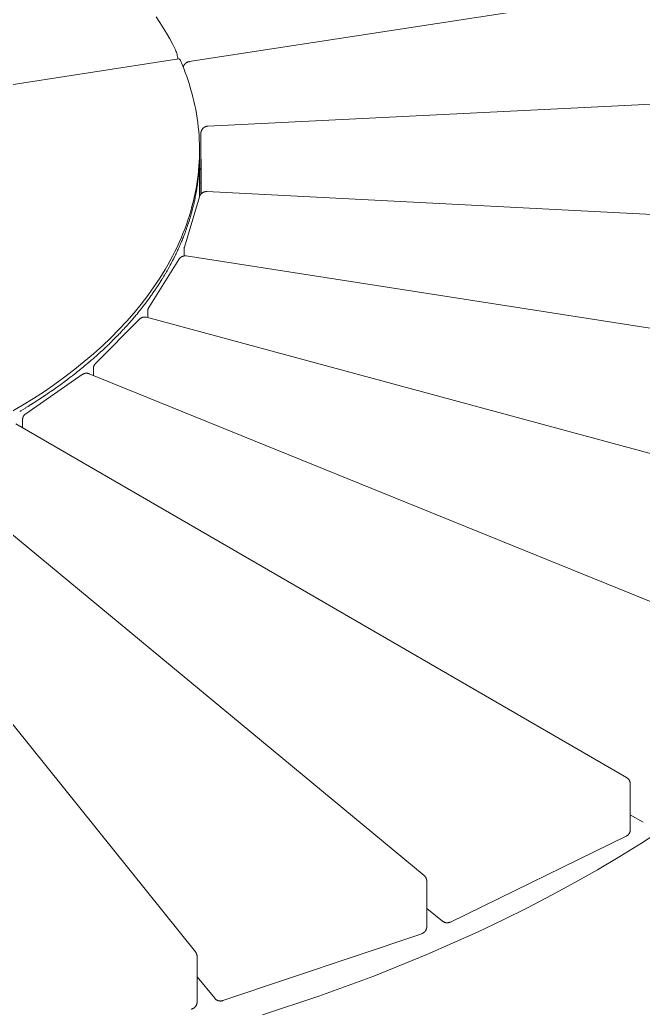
# Model space of a CAD drawing. Header units: millimetres. Extents: x -263 to 4879, y -277 to 2995.
# Drawn here: x 4369.3 to 4669.4, y 2163.6 to 2639.4 of the extents above; entities that cross this region are included whole.
import ezdxf

# ---------------------------------------------------------------- set-up
doc = ezdxf.new("R2010")
doc.units = ezdxf.units.MM
doc.layers.add('ZANO_R', color=7, linetype='Continuous', lineweight=0)

msp = doc.modelspace()

# ---------------------------------------------------------------- linework, layer by layer
at = {"layer": 'ZANO_R'}
for p, q in [((4450.86, 2619.33), (4853.13, 2681.17)), ((4435, 2640.84), (4436.73, 2638.21)), ((4436.73, 2638.21), (4438.38, 2635.58)), ((4438.38, 2635.58), (4439.97, 2632.93)), ((4439.97, 2632.93), (4441.47, 2630.27)), ((4441.47, 2630.27), (4442.91, 2627.61)), ((4442.91, 2627.61), (4444.26, 2624.94)), ((4444.47, 2624.41), (4444.26, 2624.94)), ((4444.65, 2623.87), (4444.47, 2624.41)), ((4444.82, 2623.33), (4444.65, 2623.87)), ((4444.97, 2622.79), (4444.82, 2623.33)), ((4445.1, 2622.24), (4444.97, 2622.79)), ((4445.21, 2621.69), (4445.1, 2622.24)), ((4290.76, 2596.79), (4445.91, 2620.65)), ((4445.3, 2621.13), (4445.21, 2621.69)), ((4445.38, 2620.57), (4445.3, 2621.13)), ((4445.95, 2620.63), (4445.91, 2620.65)), ((4445.99, 2620.61), (4445.95, 2620.63)), ((4446.03, 2620.59), (4445.99, 2620.61)), ((4446.07, 2620.57), (4446.03, 2620.59)), ((4446.1, 2620.55), (4446.07, 2620.57)), ((4446.14, 2620.52), (4446.1, 2620.55)), ((4446.17, 2620.5), (4446.14, 2620.52)), ((4446.21, 2620.47), (4446.17, 2620.5)), ((4446.24, 2620.44), (4446.21, 2620.47)), ((4446.27, 2620.41), (4446.24, 2620.44)), ((4446.31, 2620.38), (4446.27, 2620.41)), ((4446.34, 2620.35), (4446.31, 2620.38)), ((4446.36, 2620.32), (4446.34, 2620.35)), ((4446.39, 2620.28), (4446.36, 2620.32)), ((4446.42, 2620.25), (4446.39, 2620.28)), ((4446.44, 2620.21), (4446.42, 2620.25)), ((4446.47, 2620.18), (4446.44, 2620.21)), ((4446.49, 2620.14), (4446.47, 2620.18)), ((4446.51, 2620.1), (4446.49, 2620.14)), ((4446.53, 2620.07), (4446.51, 2620.1)), ((4446.55, 2620.03), (4446.53, 2620.07)), ((4446.57, 2619.99), (4446.55, 2620.03)), ((4446.59, 2619.95), (4446.57, 2619.99)), ((4446.6, 2619.91), (4446.59, 2619.95)), ((4446.62, 2619.86), (4446.6, 2619.91)), ((4446.63, 2619.82), (4446.62, 2619.86)), ((4446.63, 2619.82), (4448.2, 2616.02)), ((4448.05, 2617.03), (4448.09, 2617.14)), ((4448.09, 2617.14), (4448.14, 2617.26)), ((4448.14, 2617.26), (4448.19, 2617.37)), ((4448.19, 2617.37), (4448.25, 2617.48)), ((4448.25, 2617.48), (4448.31, 2617.58)), ((4448.31, 2617.58), (4448.37, 2617.69)), ((4448.37, 2617.69), (4448.44, 2617.79)), ((4448.44, 2617.79), (4448.51, 2617.89)), ((4448.51, 2617.89), (4448.58, 2617.99)), ((4448.58, 2617.99), (4448.66, 2618.09)), ((4448.66, 2618.09), (4448.74, 2618.18)), ((4448.74, 2618.18), (4448.82, 2618.27)), ((4448.82, 2618.27), (4448.91, 2618.36)), ((4448.91, 2618.36), (4449, 2618.44)), ((4449, 2618.44), (4449.09, 2618.52)), ((4449.09, 2618.52), (4449.18, 2618.6)), ((4449.18, 2618.6), (4449.28, 2618.68)), ((4449.28, 2618.68), (4449.38, 2618.75)), ((4449.38, 2618.75), (4449.49, 2618.82)), ((4449.49, 2618.82), (4449.59, 2618.88)), ((4449.59, 2618.88), (4449.7, 2618.94)), ((4449.7, 2618.94), (4449.81, 2619)), ((4449.81, 2619), (4449.92, 2619.05)), ((4449.92, 2619.05), (4450.03, 2619.1)), ((4450.03, 2619.1), (4450.14, 2619.14)), ((4450.14, 2619.14), (4450.26, 2619.19)), ((4450.26, 2619.19), (4450.38, 2619.22)), ((4450.38, 2619.22), (4450.5, 2619.26)), ((4450.5, 2619.26), (4450.61, 2619.29)), ((4450.61, 2619.29), (4450.74, 2619.31)), ((4450.74, 2619.31), (4450.86, 2619.33)), ((4447.94, 2616.68), (4447.97, 2616.79)), ((4447.97, 2616.79), (4448.01, 2616.91)), ((4448.01, 2616.91), (4448.05, 2617.03)), ((4448.2, 2616.02), (4448.93, 2614.09)), ((4448.93, 2614.09), (4449.64, 2612.16)), ((4449.64, 2612.16), (4450.3, 2610.21)), ((4450.3, 2610.21), (4450.93, 2608.25)), ((4450.93, 2608.25), (4451.53, 2606.27)), ((4459.85, 2588.28), (4874.61, 2608.85)), ((4451.53, 2606.27), (4452.09, 2604.29)), ((4452.09, 2604.29), (4452.61, 2602.29)), ((4452.61, 2602.29), (4453.09, 2600.28)), ((4453.09, 2600.28), (4453.54, 2598.26)), ((4453.54, 2598.26), (4453.95, 2596.23)), ((4453.95, 2596.23), (4454.32, 2594.19)), ((4454.32, 2594.19), (4454.64, 2592.14)), ((4454.64, 2592.14), (4454.93, 2590.08)), ((4454.93, 2590.08), (4455.18, 2588.01)), ((4455.18, 2588.01), (4455.39, 2585.93)), ((4455.39, 2585.93), (4455.55, 2583.85)), ((4455.55, 2583.85), (4455.68, 2581.75)), ((4456.45, 2584.72), (4456.46, 2584.84)), ((4456.45, 2584.71), (4456.45, 2584.72)), ((4456.45, 2562.86), (4456.45, 2584.71)), ((4456.45, 2584.71), (4456.61, 2560.18)), ((4456.46, 2584.96), (4456.47, 2585.09)), ((4456.46, 2584.84), (4456.46, 2584.96)), ((4456.47, 2585.09), (4456.49, 2585.21)), ((4456.49, 2585.21), (4456.51, 2585.33)), ((4456.51, 2585.33), (4456.53, 2585.45)), ((4456.53, 2585.45), (4456.56, 2585.57)), ((4456.56, 2585.57), (4456.59, 2585.69)), ((4456.59, 2585.69), (4456.63, 2585.81)), ((4456.63, 2585.81), (4456.66, 2585.93)), ((4456.66, 2585.93), (4456.71, 2586.04)), ((4456.71, 2586.04), (4456.76, 2586.15)), ((4456.76, 2586.15), (4456.81, 2586.27)), ((4456.81, 2586.27), (4456.86, 2586.38)), ((4456.86, 2586.38), (4456.92, 2586.48)), ((4456.92, 2586.48), (4456.99, 2586.59)), ((4456.99, 2586.59), (4457.05, 2586.69)), ((4457.05, 2586.69), (4457.12, 2586.8)), ((4457.12, 2586.8), (4457.2, 2586.9)), ((4457.2, 2586.9), (4457.27, 2586.99)), ((4457.27, 2586.99), (4457.35, 2587.09)), ((4457.35, 2587.09), (4457.44, 2587.18)), ((4457.44, 2587.18), (4457.52, 2587.26)), ((4457.52, 2587.26), (4457.61, 2587.35)), ((4457.61, 2587.35), (4457.71, 2587.43)), ((4457.71, 2587.43), (4457.8, 2587.51)), ((4457.8, 2587.51), (4457.9, 2587.58)), ((4457.9, 2587.58), (4458, 2587.66)), ((4458, 2587.66), (4458.1, 2587.72)), ((4458.1, 2587.72), (4458.21, 2587.79)), ((4458.21, 2587.79), (4458.31, 2587.85)), ((4458.31, 2587.85), (4458.42, 2587.91)), ((4458.42, 2587.91), (4458.53, 2587.96)), ((4458.53, 2587.96), (4458.65, 2588.01)), ((4458.65, 2588.01), (4458.76, 2588.05)), ((4458.76, 2588.05), (4458.88, 2588.1)), ((4458.88, 2588.1), (4459, 2588.13)), ((4459, 2588.13), (4459.11, 2588.17)), ((4459.11, 2588.17), (4459.23, 2588.2)), ((4459.23, 2588.2), (4459.36, 2588.22)), ((4459.36, 2588.22), (4459.48, 2588.24)), ((4459.48, 2588.24), (4459.6, 2588.26)), ((4459.6, 2588.26), (4459.72, 2588.27)), ((4459.72, 2588.27), (4459.85, 2588.28)), ((4455.68, 2581.75), (4455.76, 2579.65)), ((4455.76, 2579.65), (4455.79, 2577.54)), ((4455.79, 2575.42), (4455.74, 2573.3)), ((4455.79, 2577.54), (4455.79, 2575.42)), ((4455.8, 2574.29), (4455.79, 2573.71)), ((4455.8, 2576.48), (4455.8, 2574.59)), ((4455.8, 2574.29), (4455.8, 2574.59)), ((4455.64, 2571.17), (4455.5, 2569.03)), ((4455.74, 2573.3), (4455.64, 2571.17)), ((4455.7, 2570.05), (4455.66, 2569.37)), ((4455.74, 2571.11), (4455.7, 2570.12)), ((4455.7, 2570.05), (4455.7, 2570.12)), ((4455.74, 2571.11), (4455.75, 2571.56)), ((4455.77, 2572.17), (4455.75, 2571.56)), ((4455.79, 2573.23), (4455.77, 2572.28)), ((4455.77, 2572.17), (4455.77, 2572.28)), ((4455.79, 2573.23), (4455.79, 2573.71)), ((4455.8, 2574.07), (4455.8, 2554.42)), ((4455.32, 2566.89), (4455.09, 2564.74)), ((4455.5, 2569.03), (4455.32, 2566.89)), ((4455.32, 2564.7), (4455.36, 2565.08)), ((4455.42, 2565.77), (4455.36, 2565.08)), ((4455.5, 2566.84), (4455.42, 2565.8)), ((4455.42, 2565.77), (4455.42, 2565.8)), ((4455.5, 2566.84), (4455.53, 2567.21)), ((4455.58, 2567.91), (4455.53, 2567.21)), ((4455.64, 2568.98), (4455.58, 2567.96)), ((4455.58, 2567.91), (4455.58, 2567.96)), ((4455.64, 2568.98), (4455.66, 2569.37)), ((4455.86, 2567.99), (4455.8, 2568.1)), ((4455.92, 2567.89), (4455.86, 2567.99)), ((4455.99, 2567.79), (4455.92, 2567.89)), ((4456.06, 2567.69), (4455.99, 2567.79)), ((4456.13, 2567.6), (4456.06, 2567.69)), ((4456.21, 2567.5), (4456.13, 2567.6)), ((4456.29, 2567.41), (4456.21, 2567.5)), ((4456.37, 2567.32), (4456.29, 2567.41)), ((4456.45, 2567.24), (4456.37, 2567.32)), ((4454.49, 2560.44), (4454.12, 2558.28)), ((4454.81, 2562.59), (4454.49, 2560.44)), ((4454.66, 2559.33), (4454.76, 2560.03)), ((4454.81, 2560.41), (4454.76, 2560.03)), ((4455.09, 2564.74), (4454.81, 2562.59)), ((4454.81, 2560.41), (4454.86, 2560.71)), ((4454.96, 2561.48), (4454.86, 2560.71)), ((4454.96, 2561.48), (4455.05, 2562.19)), ((4455.09, 2562.56), (4455.05, 2562.19)), ((4455.09, 2562.56), (4455.13, 2562.89)), ((4455.32, 2564.7), (4455.13, 2562.89)), ((4455.8, 2560.86), (4456.47, 2560.96)), ((4456.5, 2555.61), (4456.45, 2562.86)), ((4456.61, 2560.18), (4456.61, 2555.72)), ((4453.71, 2556.12), (4453.25, 2553.95)), ((4454.12, 2558.28), (4453.71, 2556.12)), ((4453.92, 2555.01), (4454.05, 2555.7)), ((4454.12, 2556.09), (4454.05, 2555.7)), ((4454.12, 2556.09), (4454.18, 2556.42)), ((4454.31, 2557.17), (4454.18, 2556.42)), ((4454.31, 2557.17), (4454.43, 2557.86)), ((4454.49, 2558.25), (4454.43, 2557.86)), ((4454.49, 2558.25), (4454.55, 2558.58)), ((4454.66, 2559.33), (4454.55, 2558.58)), ((4456.15, 2555.14), (4456.21, 2555.24)), ((4456.21, 2555.24), (4456.28, 2555.34)), ((4456.28, 2555.34), (4456.36, 2555.44)), ((4456.36, 2555.44), (4456.44, 2555.54)), ((4456.44, 2555.54), (4456.52, 2555.63)), ((4456.52, 2555.63), (4456.6, 2555.72)), ((4456.6, 2555.72), (4456.68, 2555.8)), ((4456.68, 2555.8), (4456.77, 2555.89)), ((4456.77, 2555.89), (4456.87, 2555.97)), ((4456.87, 2555.97), (4456.96, 2556.04)), ((4456.96, 2556.04), (4457.06, 2556.12)), ((4457.06, 2556.12), (4457.16, 2556.19)), ((4457.16, 2556.19), (4457.26, 2556.25)), ((4457.26, 2556.25), (4457.36, 2556.32)), ((4457.36, 2556.32), (4457.47, 2556.38)), ((4457.47, 2556.38), (4457.58, 2556.43)), ((4457.58, 2556.43), (4457.69, 2556.48)), ((4457.69, 2556.48), (4457.8, 2556.53)), ((4457.8, 2556.53), (4457.91, 2556.58)), ((4457.91, 2556.58), (4458.03, 2556.62)), ((4458.03, 2556.62), (4458.14, 2556.66)), ((4458.14, 2556.66), (4458.26, 2556.69)), ((4458.26, 2556.69), (4458.38, 2556.72)), ((4458.38, 2556.72), (4458.5, 2556.74)), ((4458.5, 2556.74), (4458.62, 2556.76)), ((4458.62, 2556.76), (4458.74, 2556.78)), ((4458.74, 2556.78), (4458.86, 2556.79)), ((4458.86, 2556.79), (4458.98, 2556.8)), ((4458.98, 2556.8), (4459.1, 2556.8)), ((4459.1, 2556.8), (4459.23, 2556.8)), ((4459.23, 2556.8), (4459.35, 2556.8)), ((4459.35, 2556.8), (4874, 2535.47)), ((4448.52, 2530.09), (4455.75, 2554.26)), ((4452.74, 2551.79), (4452.18, 2549.62)), ((4453.25, 2553.95), (4452.74, 2551.79)), ((4453, 2550.68), (4452.82, 2549.93)), ((4453, 2550.68), (4453.16, 2551.37)), ((4453.25, 2551.77), (4453.16, 2551.37)), ((4453.25, 2551.77), (4453.32, 2552.09)), ((4453.48, 2552.85), (4453.32, 2552.09)), ((4453.48, 2552.85), (4453.63, 2553.53)), ((4453.71, 2553.93), (4453.63, 2553.53)), ((4453.71, 2553.93), (4453.77, 2554.25)), ((4453.92, 2555.01), (4453.77, 2554.25)), ((4455.75, 2554.26), (4455.78, 2554.37)), ((4455.78, 2554.37), (4455.82, 2554.49)), ((4455.82, 2554.49), (4455.87, 2554.6)), ((4455.87, 2554.6), (4455.92, 2554.71)), ((4455.92, 2554.71), (4455.97, 2554.82)), ((4455.97, 2554.82), (4456.02, 2554.93)), ((4456.02, 2554.93), (4456.08, 2555.04)), ((4456.08, 2555.04), (4456.15, 2555.14)), ((4451.58, 2547.45), (4450.92, 2545.28)), ((4452.18, 2549.62), (4451.58, 2547.45)), ((4451.88, 2546.35), (4451.67, 2545.61)), ((4451.88, 2546.35), (4452.08, 2547.05)), ((4452.18, 2547.43), (4452.08, 2547.05)), ((4452.18, 2547.43), (4452.27, 2547.77)), ((4452.47, 2548.52), (4452.27, 2547.77)), ((4452.47, 2548.52), (4452.64, 2549.21)), ((4452.74, 2549.6), (4452.64, 2549.21)), ((4452.74, 2549.6), (4452.82, 2549.93)), ((4450.22, 2543.11), (4449.47, 2540.95)), ((4450.92, 2545.28), (4450.22, 2543.11)), ((4450.22, 2540.93), (4450.35, 2541.3)), ((4450.92, 2543.1), (4450.35, 2541.3)), ((4450.92, 2543.1), (4451.03, 2543.45)), ((4451.26, 2544.18), (4451.03, 2543.45)), ((4451.26, 2544.18), (4451.47, 2544.89)), ((4451.58, 2545.27), (4451.47, 2544.89)), ((4451.58, 2545.27), (4451.67, 2545.61)), ((4447.83, 2536.61), (4446.94, 2534.45)), ((4448.68, 2538.78), (4447.83, 2536.61)), ((4448.68, 2536.59), (4448.29, 2535.58)), ((4449.47, 2540.95), (4448.68, 2538.78)), ((4448.68, 2536.59), (4448.83, 2537.01)), ((4449.08, 2537.68), (4448.83, 2537.01)), ((4449.08, 2537.68), (4449.1, 2537.72)), ((4449.47, 2538.76), (4449.1, 2537.72)), ((4449.47, 2538.76), (4449.61, 2539.15)), ((4449.85, 2539.84), (4449.61, 2539.15)), ((4449.85, 2539.84), (4449.86, 2539.87)), ((4450.22, 2540.93), (4449.86, 2539.87)), ((4445.99, 2532.29), (4445, 2530.13)), ((4446.94, 2534.45), (4445.99, 2532.29)), ((4446.94, 2532.26), (4446.53, 2531.32)), ((4446.94, 2532.26), (4447.14, 2532.74)), ((4447.39, 2533.35), (4447.14, 2532.74)), ((4447.39, 2533.35), (4447.43, 2533.45)), ((4447.83, 2534.43), (4447.43, 2533.45)), ((4447.83, 2534.43), (4448.01, 2534.87)), ((4448.26, 2535.51), (4448.01, 2534.87)), ((4448.26, 2535.51), (4448.29, 2535.58)), ((4443.96, 2527.98), (4442.87, 2525.83)), ((4445, 2530.13), (4443.96, 2527.98)), ((4444.49, 2526.87), (4444.25, 2526.38)), ((4444.49, 2526.87), (4444.59, 2527.08)), ((4445, 2527.95), (4444.59, 2527.08)), ((4445, 2527.95), (4445.26, 2528.49)), ((4445.5, 2529.02), (4445.26, 2528.49)), ((4445.5, 2529.02), (4445.58, 2529.2)), ((4445.99, 2530.1), (4445.58, 2529.2)), ((4445.99, 2530.1), (4446.22, 2530.61)), ((4446.47, 2531.18), (4446.22, 2530.61)), ((4446.47, 2531.18), (4446.53, 2531.32)), ((4448.37, 2529.29), (4448.38, 2529.41)), ((4448.37, 2529.18), (4448.37, 2529.29)), ((4448.37, 2529.06), (4448.37, 2529.18)), ((4448.37, 2525.86), (4448.37, 2529.06)), ((4448.38, 2529.41), (4448.4, 2529.52)), ((4448.4, 2529.52), (4448.41, 2529.64)), ((4448.41, 2529.64), (4448.43, 2529.75)), ((4448.43, 2529.75), (4448.46, 2529.86)), ((4448.46, 2529.86), (4448.49, 2529.97)), ((4448.49, 2529.97), (4448.52, 2530.09)), ((4431.43, 2501.13), (4445.82, 2524.21)), ((4441.74, 2523.68), (4440.55, 2521.54)), ((4442.87, 2525.83), (4441.74, 2523.68)), ((4441.74, 2521.5), (4442.1, 2522.18)), ((4442.31, 2522.57), (4442.1, 2522.18)), ((4442.31, 2522.57), (4442.47, 2522.87)), ((4442.87, 2523.64), (4442.47, 2522.87)), ((4442.87, 2523.64), (4443.2, 2524.27)), ((4443.42, 2524.72), (4443.2, 2524.27)), ((4443.42, 2524.72), (4443.55, 2524.98)), ((4443.96, 2525.79), (4443.55, 2524.98)), ((4443.96, 2525.79), (4444.25, 2526.38)), ((4445.82, 2524.21), (4445.89, 2524.31)), ((4445.89, 2524.31), (4445.96, 2524.41)), ((4445.96, 2524.41), (4446.03, 2524.51)), ((4446.03, 2524.51), (4446.11, 2524.6)), ((4446.11, 2524.6), (4446.19, 2524.7)), ((4446.19, 2524.7), (4446.27, 2524.79)), ((4446.27, 2524.79), (4446.36, 2524.87)), ((4446.36, 2524.87), (4446.45, 2524.96)), ((4446.45, 2524.96), (4446.54, 2525.04)), ((4446.54, 2525.04), (4446.64, 2525.12)), ((4446.64, 2525.12), (4446.73, 2525.19)), ((4446.73, 2525.19), (4446.83, 2525.26)), ((4446.83, 2525.26), (4446.93, 2525.33)), ((4446.93, 2525.33), (4447.04, 2525.39)), ((4447.04, 2525.39), (4447.15, 2525.45)), ((4447.15, 2525.45), (4447.25, 2525.51)), ((4447.25, 2525.51), (4447.36, 2525.56)), ((4447.36, 2525.56), (4447.48, 2525.61)), ((4447.48, 2525.61), (4447.59, 2525.66)), ((4447.59, 2525.66), (4447.71, 2525.7)), ((4447.71, 2525.7), (4447.82, 2525.74)), ((4447.82, 2525.74), (4447.94, 2525.77)), ((4447.94, 2525.77), (4448.06, 2525.8)), ((4448.06, 2525.8), (4448.18, 2525.82)), ((4448.18, 2525.82), (4448.3, 2525.85)), ((4448.3, 2525.85), (4448.42, 2525.86)), ((4448.42, 2525.86), (4448.54, 2525.88)), ((4448.54, 2525.88), (4448.67, 2525.88)), ((4448.67, 2525.88), (4448.79, 2525.89)), ((4448.79, 2525.89), (4448.91, 2525.89)), ((4448.91, 2525.89), (4449.03, 2525.88)), ((4449.03, 2525.88), (4449.16, 2525.88)), ((4449.16, 2525.88), (4449.28, 2525.86)), ((4449.28, 2525.86), (4449.4, 2525.85)), ((4449.4, 2525.85), (4851.34, 2463.27)), ((4438.03, 2517.28), (4436.7, 2515.16)), ((4439.32, 2519.41), (4438.03, 2517.28)), ((4439.32, 2517.23), (4438.96, 2516.62)), ((4440.55, 2521.54), (4439.32, 2519.41)), ((4439.32, 2517.23), (4439.37, 2517.31)), ((4439.94, 2518.29), (4439.37, 2517.31)), ((4439.94, 2518.29), (4440.17, 2518.7)), ((4440.55, 2519.36), (4440.17, 2518.7)), ((4440.55, 2519.36), (4440.57, 2519.39)), ((4441.15, 2520.43), (4440.57, 2519.39)), ((4441.15, 2520.43), (4441.34, 2520.78)), ((4441.74, 2521.5), (4441.34, 2520.78)), ((4435.32, 2513.05), (4433.89, 2510.95)), ((4436.7, 2515.16), (4435.32, 2513.05)), ((4436.02, 2511.92), (4436.39, 2512.5)), ((4436.7, 2512.98), (4436.39, 2512.5)), ((4436.7, 2512.98), (4436.83, 2513.19)), ((4437.37, 2514.04), (4436.83, 2513.19)), ((4437.37, 2514.04), (4437.7, 2514.56)), ((4438.03, 2515.1), (4437.7, 2514.56)), ((4438.03, 2515.1), (4438.12, 2515.25)), ((4438.68, 2516.16), (4438.12, 2515.25)), ((4438.68, 2516.16), (4438.96, 2516.62)), ((4433.89, 2510.95), (4430.9, 2506.76)), ((4433.16, 2507.71), (4432.71, 2507.08)), ((4433.16, 2507.71), (4433.19, 2507.75)), ((4433.89, 2508.76), (4433.19, 2507.75)), ((4433.89, 2508.76), (4434.13, 2509.1)), ((4434.61, 2509.81), (4434.13, 2509.1)), ((4434.61, 2509.81), (4435.05, 2510.46)), ((4435.32, 2510.87), (4435.05, 2510.46)), ((4435.32, 2510.87), (4435.5, 2511.14)), ((4436.02, 2511.92), (4435.5, 2511.14)), ((4430.9, 2506.76), (4427.71, 2502.62)), ((4429.33, 2502.5), (4429.75, 2503.06)), ((4430.12, 2503.54), (4429.75, 2503.06)), ((4430.12, 2503.54), (4430.26, 2503.72)), ((4430.9, 2504.58), (4430.26, 2503.72)), ((4430.9, 2504.58), (4431.25, 2505.06)), ((4431.66, 2505.62), (4431.25, 2505.06)), ((4431.66, 2505.62), (4431.74, 2505.73)), ((4432.42, 2506.67), (4431.74, 2505.73)), ((4432.42, 2506.67), (4432.71, 2507.08)), ((4424.34, 2498.52), (4420.78, 2494.47)), ((4427.71, 2502.62), (4424.34, 2498.52)), ((4426.05, 2498.38), (4425.55, 2497.78)), ((4426.05, 2498.38), (4426.09, 2498.44)), ((4426.89, 2499.41), (4426.09, 2498.44)), ((4426.89, 2499.41), (4427.16, 2499.75)), ((4427.71, 2500.44), (4427.16, 2499.75)), ((4427.71, 2500.44), (4428.21, 2501.07)), ((4428.53, 2501.47), (4428.21, 2501.07)), ((4428.53, 2501.47), (4428.73, 2501.73)), ((4429.33, 2502.5), (4428.73, 2501.73)), ((4430.89, 2499.24), (4430.9, 2499.36)), ((4430.89, 2496.2), (4430.89, 2499.24)), ((4430.9, 2499.49), (4430.91, 2499.61)), ((4430.9, 2499.36), (4430.9, 2499.49)), ((4430.91, 2499.61), (4430.93, 2499.74)), ((4430.93, 2499.74), (4430.95, 2499.86)), ((4430.95, 2499.86), (4430.97, 2499.98)), ((4430.97, 2499.98), (4431, 2500.1)), ((4431, 2500.1), (4431.03, 2500.22)), ((4431.03, 2500.22), (4431.07, 2500.34)), ((4431.07, 2500.34), (4431.11, 2500.46)), ((4431.11, 2500.46), (4431.15, 2500.57)), ((4431.15, 2500.57), (4431.2, 2500.69)), ((4431.2, 2500.69), (4431.25, 2500.8)), ((4431.25, 2500.8), (4431.31, 2500.91)), ((4431.31, 2500.91), (4431.37, 2501.02)), ((4431.37, 2501.02), (4431.43, 2501.13)), ((4405.75, 2474.13), (4426.86, 2495.42)), ((4420.78, 2494.47), (4417.04, 2490.46)), ((4421.69, 2493.29), (4422.22, 2493.89)), ((4422.58, 2494.3), (4422.22, 2493.89)), ((4422.58, 2494.3), (4422.78, 2494.53)), ((4423.47, 2495.32), (4422.78, 2494.53)), ((4423.47, 2495.32), (4423.9, 2495.83)), ((4424.34, 2496.34), (4423.9, 2495.83)), ((4424.34, 2496.34), (4424.46, 2496.48)), ((4425.2, 2497.36), (4424.46, 2496.48)), ((4425.2, 2497.36), (4425.55, 2497.78)), ((4426.86, 2495.42), (4426.95, 2495.51)), ((4426.95, 2495.51), (4427.04, 2495.59)), ((4427.04, 2495.59), (4427.13, 2495.67)), ((4427.13, 2495.67), (4427.23, 2495.74)), ((4427.23, 2495.74), (4427.32, 2495.81)), ((4427.32, 2495.81), (4427.42, 2495.88)), ((4427.42, 2495.88), (4427.53, 2495.95)), ((4427.53, 2495.95), (4427.63, 2496.01)), ((4427.63, 2496.01), (4427.74, 2496.07)), ((4427.74, 2496.07), (4427.84, 2496.12)), ((4427.84, 2496.12), (4427.95, 2496.17)), ((4427.95, 2496.17), (4428.07, 2496.22)), ((4428.07, 2496.22), (4428.18, 2496.26)), ((4428.18, 2496.26), (4428.29, 2496.3)), ((4428.29, 2496.3), (4428.41, 2496.34)), ((4428.41, 2496.34), (4428.53, 2496.37)), ((4428.53, 2496.37), (4428.65, 2496.4)), ((4428.65, 2496.4), (4428.76, 2496.42)), ((4428.76, 2496.42), (4428.88, 2496.44)), ((4428.88, 2496.44), (4429, 2496.45)), ((4429, 2496.45), (4429.13, 2496.47)), ((4429.13, 2496.47), (4429.25, 2496.47)), ((4429.25, 2496.47), (4429.37, 2496.48)), ((4429.37, 2496.48), (4429.49, 2496.47)), ((4429.49, 2496.47), (4429.61, 2496.47)), ((4429.61, 2496.47), (4429.73, 2496.46)), ((4429.73, 2496.46), (4429.85, 2496.45)), ((4429.85, 2496.45), (4429.97, 2496.43)), ((4429.97, 2496.43), (4430.09, 2496.41)), ((4430.09, 2496.41), (4430.21, 2496.38)), ((4430.21, 2496.38), (4430.33, 2496.35)), ((4430.33, 2496.35), (4807.34, 2394.43)), ((4417.04, 2490.46), (4413.13, 2486.52)), ((4417.04, 2488.28), (4417.53, 2488.78)), ((4418, 2489.28), (4417.53, 2488.78)), ((4418, 2489.28), (4418.13, 2489.42)), ((4418.94, 2490.27), (4418.13, 2489.42)), ((4418.94, 2490.27), (4419.32, 2490.68)), ((4419.86, 2491.28), (4419.32, 2490.68)), ((4419.86, 2491.28), (4419.91, 2491.32)), ((4420.78, 2492.28), (4419.91, 2491.32)), ((4420.78, 2492.28), (4421.07, 2492.6)), ((4421.69, 2493.29), (4421.07, 2492.6)), ((4413.13, 2486.52), (4409.04, 2482.63)), ((4413.13, 2484.33), (4412.57, 2483.79)), ((4413.13, 2484.33), (4413.21, 2484.41)), ((4414.12, 2485.31), (4413.21, 2484.41)), ((4414.12, 2485.31), (4414.46, 2485.65)), ((4415.11, 2486.3), (4414.46, 2485.65)), ((4415.11, 2486.3), (4415.7, 2486.9)), ((4416.08, 2487.29), (4415.7, 2486.9)), ((4416.08, 2487.29), (4416.31, 2487.52)), ((4417.04, 2488.28), (4416.31, 2487.52)), ((4409.04, 2482.63), (4404.78, 2478.8)), ((4407.99, 2479.48), (4407.37, 2478.91)), ((4407.99, 2479.48), (4408.03, 2479.52)), ((4409.04, 2480.44), (4408.03, 2479.52)), ((4409.04, 2480.44), (4409.35, 2480.73)), ((4410.08, 2481.41), (4409.35, 2480.73)), ((4410.08, 2481.41), (4410.65, 2481.95)), ((4411.11, 2482.38), (4410.65, 2481.95)), ((4411.11, 2482.38), (4411.29, 2482.56)), ((4412.12, 2483.35), (4411.29, 2482.56)), ((4412.12, 2483.35), (4412.57, 2483.79)), ((4400.36, 2475.05), (4395.77, 2471.36)), ((4404.78, 2478.8), (4400.36, 2475.05)), ((4402.59, 2474.73), (4401.91, 2474.16)), ((4402.59, 2474.73), (4402.61, 2474.75)), ((4403.69, 2475.67), (4402.61, 2474.75)), ((4403.69, 2475.67), (4403.99, 2475.93)), ((4404.78, 2476.62), (4403.99, 2475.93)), ((4404.78, 2476.62), (4405.35, 2477.12)), ((4405.86, 2477.57), (4405.35, 2477.12)), ((4405.86, 2477.57), (4406.02, 2477.71)), ((4406.93, 2478.52), (4406.02, 2477.71)), ((4406.93, 2478.52), (4407.37, 2478.91)), ((4395.77, 2471.36), (4391.04, 2467.74)), ((4396.94, 2470.09), (4396.23, 2469.53)), ((4396.94, 2470.09), (4396.95, 2470.1)), ((4398.09, 2471.01), (4396.95, 2470.1)), ((4398.09, 2471.01), (4398.39, 2471.25)), ((4399.23, 2471.93), (4398.39, 2471.25)), ((4399.23, 2471.93), (4399.81, 2472.41)), ((4400.36, 2472.86), (4399.81, 2472.41)), ((4400.36, 2472.86), (4400.51, 2472.99)), ((4401.48, 2473.79), (4400.51, 2472.99)), ((4401.48, 2473.79), (4401.91, 2474.16)), ((4404.72, 2471.86), (4404.73, 2471.98)), ((4404.72, 2471.74), (4404.72, 2471.86)), ((4404.72, 2471.62), (4404.72, 2471.74)), ((4404.72, 2468.39), (4404.72, 2471.62)), ((4404.73, 2471.98), (4404.75, 2472.1)), ((4404.75, 2472.1), (4404.77, 2472.22)), ((4404.77, 2472.22), (4404.79, 2472.34)), ((4404.79, 2472.34), (4404.82, 2472.46)), ((4404.82, 2472.46), (4404.85, 2472.58)), ((4404.85, 2472.58), (4404.88, 2472.69)), ((4404.88, 2472.69), (4404.92, 2472.81)), ((4404.92, 2472.81), (4404.96, 2472.92)), ((4404.96, 2472.92), (4405.01, 2473.04)), ((4405.01, 2473.04), (4405.06, 2473.15)), ((4405.06, 2473.15), (4405.11, 2473.25)), ((4405.11, 2473.25), (4405.17, 2473.36)), ((4405.17, 2473.36), (4405.23, 2473.47)), ((4405.23, 2473.47), (4405.29, 2473.57)), ((4405.29, 2473.57), (4405.36, 2473.67)), ((4405.36, 2473.67), (4405.43, 2473.77)), ((4405.43, 2473.77), (4405.51, 2473.86)), ((4405.51, 2473.86), (4405.59, 2473.96)), ((4405.59, 2473.96), (4405.67, 2474.05)), ((4405.67, 2474.05), (4405.75, 2474.13)), ((4372.16, 2449.98), (4399.36, 2468.83)), ((4391.04, 2467.74), (4386.15, 2464.2)), ((4389.83, 2464.67), (4390.33, 2465.04)), ((4391.04, 2465.56), (4390.33, 2465.04)), ((4391.04, 2465.56), (4391.08, 2465.59)), ((4392.23, 2466.45), (4391.08, 2465.59)), ((4392.23, 2466.45), (4392.57, 2466.71)), ((4393.42, 2467.36), (4392.57, 2466.71)), ((4393.42, 2467.36), (4394.04, 2467.83)), ((4394.6, 2468.26), (4394.04, 2467.83)), ((4394.6, 2468.26), (4394.78, 2468.4)), ((4395.77, 2469.17), (4394.78, 2468.4)), ((4395.77, 2469.17), (4396.23, 2469.53)), ((4399.36, 2468.83), (4399.46, 2468.89)), ((4399.46, 2468.89), (4399.56, 2468.96)), ((4399.56, 2468.96), (4399.67, 2469.02)), ((4399.67, 2469.02), (4399.78, 2469.08)), ((4399.78, 2469.08), (4399.89, 2469.13)), ((4399.89, 2469.13), (4400, 2469.18)), ((4400, 2469.18), (4400.11, 2469.22)), ((4400.11, 2469.22), (4400.23, 2469.27)), ((4400.23, 2469.27), (4400.34, 2469.3)), ((4400.34, 2469.3), (4400.46, 2469.34)), ((4400.46, 2469.34), (4400.58, 2469.37)), ((4400.58, 2469.37), (4400.7, 2469.39)), ((4400.7, 2469.39), (4400.82, 2469.41)), ((4400.82, 2469.41), (4400.94, 2469.43)), ((4400.94, 2469.43), (4401.06, 2469.45)), ((4401.06, 2469.45), (4401.18, 2469.45)), ((4401.18, 2469.45), (4401.3, 2469.46)), ((4401.3, 2469.46), (4401.42, 2469.46)), ((4401.42, 2469.46), (4401.55, 2469.46)), ((4401.55, 2469.46), (4401.67, 2469.45)), ((4401.67, 2469.45), (4401.79, 2469.44)), ((4401.79, 2469.44), (4401.91, 2469.42)), ((4401.91, 2469.42), (4402.03, 2469.4)), ((4402.03, 2469.4), (4402.15, 2469.38)), ((4402.15, 2469.38), (4402.27, 2469.35)), ((4402.27, 2469.35), (4402.39, 2469.32)), ((4402.39, 2469.32), (4402.5, 2469.28)), ((4402.5, 2469.28), (4402.62, 2469.24)), ((4402.62, 2469.24), (4402.73, 2469.2)), ((4402.73, 2469.2), (4743.36, 2331.03)), ((4381.11, 2460.75), (4375.94, 2457.37)), ((4386.15, 2464.2), (4381.11, 2460.75)), ((4383.65, 2460.28), (4382.67, 2459.61)), ((4383.65, 2460.28), (4384.23, 2460.68)), ((4384.9, 2461.15), (4384.23, 2460.68)), ((4384.9, 2461.15), (4385, 2461.22)), ((4386.15, 2462.02), (4385, 2461.22)), ((4386.15, 2462.02), (4386.54, 2462.3)), ((4387.38, 2462.9), (4386.54, 2462.3)), ((4387.38, 2462.9), (4388.07, 2463.39)), ((4388.61, 2463.78), (4388.07, 2463.39)), ((4388.61, 2463.78), (4388.83, 2463.94)), ((4389.83, 2464.67), (4388.83, 2463.94)), ((4375.94, 2457.37), (4370.63, 2454.08)), ((4375.94, 2455.19), (4376.33, 2455.44)), ((4377.24, 2456.02), (4376.33, 2455.44)), ((4377.24, 2456.02), (4377.93, 2456.47)), ((4378.54, 2456.86), (4377.93, 2456.47)), ((4378.54, 2456.86), (4378.73, 2456.99)), ((4379.83, 2457.71), (4378.73, 2456.99)), ((4379.83, 2457.71), (4380.32, 2458.03)), ((4381.11, 2458.56), (4380.32, 2458.03)), ((4381.11, 2458.56), (4381.89, 2459.08)), ((4382.38, 2459.42), (4381.89, 2459.08)), ((4382.38, 2459.42), (4382.67, 2459.61)), ((4370.63, 2454.08), (4365.2, 2450.88)), ((4369.29, 2451.09), (4369.82, 2451.4)), ((4371.97, 2452.71), (4369.82, 2451.4)), ((4371.97, 2452.71), (4372.28, 2452.9)), ((4373.3, 2453.53), (4372.28, 2452.9)), ((4373.3, 2453.53), (4373.91, 2453.91)), ((4374.62, 2454.36), (4373.91, 2453.91)), ((4374.62, 2454.36), (4374.72, 2454.41)), ((4375.94, 2455.19), (4374.72, 2454.41)), ((4370.63, 2447.17), (4370.64, 2447.29)), ((4370.63, 2447.05), (4370.63, 2447.17)), ((4370.63, 2443.36), (4370.63, 2447.05)), ((4370.64, 2447.29), (4370.65, 2447.41)), ((4370.65, 2447.41), (4370.66, 2447.54)), ((4370.66, 2447.54), (4370.68, 2447.66)), ((4370.68, 2447.66), (4370.7, 2447.78)), ((4370.7, 2447.78), (4370.73, 2447.9)), ((4370.73, 2447.9), (4370.76, 2448.02)), ((4370.76, 2448.02), (4370.8, 2448.13)), ((4370.8, 2448.13), (4370.84, 2448.25)), ((4370.84, 2448.25), (4370.88, 2448.37)), ((4370.88, 2448.37), (4370.93, 2448.48)), ((4370.93, 2448.48), (4370.98, 2448.59)), ((4370.98, 2448.59), (4371.04, 2448.7)), ((4371.04, 2448.7), (4371.09, 2448.81)), ((4371.09, 2448.81), (4371.16, 2448.91)), ((4371.16, 2448.91), (4371.22, 2449.02)), ((4371.22, 2449.02), (4371.29, 2449.12)), ((4371.29, 2449.12), (4371.37, 2449.22)), ((4371.37, 2449.22), (4371.44, 2449.31)), ((4371.44, 2449.31), (4371.52, 2449.41)), ((4371.52, 2449.41), (4371.6, 2449.5)), ((4371.6, 2449.5), (4371.69, 2449.59)), ((4371.69, 2449.59), (4371.78, 2449.67)), ((4371.78, 2449.67), (4371.87, 2449.75)), ((4371.87, 2449.75), (4371.97, 2449.83)), ((4371.97, 2449.83), (4372.06, 2449.91)), ((4372.06, 2449.91), (4372.16, 2449.98)), ((4367.47, 2445.18), (4661.37, 2274.96)), ((4325.64, 2424.99), (4563.88, 2227.89)), ((4278.5, 2409.17), (4453.83, 2191.18)), ((4661.37, 2274.96), (4661.45, 2274.92)), ((4661.45, 2274.92), (4661.52, 2274.87)), ((4661.52, 2274.87), (4661.6, 2274.82)), ((4661.6, 2274.82), (4661.7, 2274.75)), ((4661.7, 2274.75), (4661.8, 2274.68)), ((4661.8, 2274.68), (4661.89, 2274.6)), ((4661.89, 2274.6), (4661.98, 2274.52)), ((4661.98, 2274.52), (4662.07, 2274.43)), ((4662.07, 2274.43), (4662.16, 2274.34)), ((4662.16, 2274.34), (4662.25, 2274.25)), ((4662.25, 2274.25), (4662.33, 2274.16)), ((4662.33, 2274.16), (4662.4, 2274.06)), ((4662.4, 2274.06), (4662.48, 2273.96)), ((4662.48, 2273.96), (4662.55, 2273.86)), ((4662.55, 2273.86), (4662.62, 2273.76)), ((4662.62, 2273.76), (4662.68, 2273.65)), ((4662.68, 2273.65), (4662.74, 2273.54)), ((4662.74, 2273.54), (4662.79, 2273.43)), ((4662.79, 2273.43), (4662.85, 2273.32)), ((4662.85, 2273.32), (4662.89, 2273.21)), ((4662.89, 2273.21), (4662.94, 2273.09)), ((4662.94, 2273.09), (4662.98, 2272.97)), ((4662.98, 2272.97), (4663.01, 2272.85)), ((4663.01, 2272.85), (4663.05, 2272.74)), ((4663.05, 2272.74), (4663.07, 2272.61)), ((4663.07, 2272.61), (4663.1, 2272.49)), ((4663.1, 2272.49), (4663.12, 2272.37)), ((4663.12, 2272.37), (4663.13, 2272.25)), ((4663.13, 2272.25), (4663.14, 2272.12)), ((4663.14, 2272.12), (4663.15, 2272)), ((4663.15, 2272), (4663.15, 2271.88)), ((4663.15, 2271.88), (4663.15, 2250.03)), ((4669.36, 2253.63), (4663.15, 2257.15)), ((4661.15, 2246.82), (4576.54, 2205.54)), ((4661.26, 2246.88), (4661.15, 2246.82)), ((4661.37, 2246.94), (4661.26, 2246.88)), ((4661.47, 2247), (4661.37, 2246.94)), ((4661.58, 2247.07), (4661.47, 2247)), ((4661.68, 2247.14), (4661.58, 2247.07)), ((4661.78, 2247.22), (4661.68, 2247.14)), ((4661.88, 2247.29), (4661.78, 2247.22)), ((4661.97, 2247.38), (4661.88, 2247.29)), ((4662.06, 2247.46), (4661.97, 2247.38)), ((4662.15, 2247.55), (4662.06, 2247.46)), ((4662.24, 2247.64), (4662.15, 2247.55)), ((4662.32, 2247.73), (4662.24, 2247.64)), ((4662.4, 2247.83), (4662.32, 2247.73)), ((4662.47, 2247.93), (4662.4, 2247.83)), ((4662.54, 2248.03), (4662.47, 2247.93)), ((4662.61, 2248.14), (4662.54, 2248.03)), ((4662.67, 2248.24), (4662.61, 2248.14)), ((4662.73, 2248.35), (4662.67, 2248.24)), ((4662.79, 2248.46), (4662.73, 2248.35)), ((4662.84, 2248.58), (4662.79, 2248.46)), ((4662.89, 2248.69), (4662.84, 2248.58)), ((4662.94, 2248.81), (4662.89, 2248.69)), ((4662.98, 2248.93), (4662.94, 2248.81)), ((4663.01, 2249.04), (4662.98, 2248.93)), ((4663.05, 2249.16), (4663.01, 2249.04)), ((4663.07, 2249.29), (4663.05, 2249.16)), ((4663.1, 2249.41), (4663.07, 2249.29)), ((4663.12, 2249.53), (4663.1, 2249.41)), ((4663.13, 2249.65), (4663.12, 2249.53)), ((4663.14, 2249.78), (4663.13, 2249.65)), ((4663.15, 2249.9), (4663.14, 2249.78)), ((4663.15, 2250.03), (4663.15, 2249.9)), ((4668.54, 2243.52), (4678.7, 2250.09)), ((4658.1, 2237.06), (4668.54, 2243.52)), ((4647.38, 2230.71), (4658.1, 2237.06)), ((4563.88, 2227.89), (4563.96, 2227.82)), ((4563.96, 2227.82), (4564.04, 2227.75)), ((4564.04, 2227.75), (4564.11, 2227.68)), ((4564.11, 2227.68), (4564.2, 2227.59)), ((4564.2, 2227.59), (4564.28, 2227.5)), ((4564.28, 2227.5), (4564.36, 2227.4)), ((4564.36, 2227.4), (4564.44, 2227.31)), ((4564.44, 2227.31), (4564.51, 2227.21)), ((4564.51, 2227.21), (4564.58, 2227.11)), ((4564.58, 2227.11), (4564.65, 2227.01)), ((4564.65, 2227.01), (4564.71, 2226.9)), ((4636.4, 2224.48), (4647.38, 2230.71)), ((4564.71, 2226.9), (4564.77, 2226.79)), ((4564.77, 2226.79), (4564.82, 2226.68)), ((4564.82, 2226.68), (4564.87, 2226.57)), ((4564.87, 2226.57), (4564.92, 2226.46)), ((4564.92, 2226.46), (4564.96, 2226.34)), ((4564.96, 2226.34), (4565, 2226.23)), ((4565, 2226.23), (4565.04, 2226.11)), ((4565.04, 2226.11), (4565.07, 2225.99)), ((4565.07, 2225.99), (4565.09, 2225.87)), ((4565.09, 2225.87), (4565.12, 2225.75)), ((4565.12, 2225.75), (4565.14, 2225.63)), ((4565.14, 2225.63), (4565.15, 2225.51)), ((4565.15, 2225.51), (4565.16, 2225.39)), ((4565.16, 2225.39), (4565.17, 2225.26)), ((4565.17, 2225.26), (4565.17, 2225.14)), ((4565.17, 2225.14), (4565.17, 2203.29)), ((4625.15, 2218.37), (4636.4, 2224.48)), ((4613.65, 2212.4), (4625.15, 2218.37)), ((4572.73, 2205.97), (4565.17, 2212.09)), ((4601.89, 2206.55), (4613.65, 2212.4)), ((4565.17, 2203.17), (4565.16, 2203.05)), ((4565.17, 2203.29), (4565.17, 2203.17)), ((4572.81, 2205.91), (4572.73, 2205.97)), ((4572.89, 2205.85), (4572.81, 2205.91)), ((4572.97, 2205.8), (4572.89, 2205.85)), ((4573.07, 2205.73), (4572.97, 2205.8)), ((4573.17, 2205.67), (4573.07, 2205.73)), ((4573.28, 2205.61), (4573.17, 2205.67)), ((4573.38, 2205.55), (4573.28, 2205.61)), ((4573.49, 2205.5), (4573.38, 2205.55)), ((4573.6, 2205.45), (4573.49, 2205.5)), ((4573.72, 2205.4), (4573.6, 2205.45)), ((4573.83, 2205.36), (4573.72, 2205.4)), ((4573.95, 2205.33), (4573.83, 2205.36)), ((4574.06, 2205.29), (4573.95, 2205.33)), ((4574.18, 2205.26), (4574.06, 2205.29)), ((4574.3, 2205.24), (4574.18, 2205.26)), ((4574.42, 2205.22), (4574.3, 2205.24)), ((4574.54, 2205.2), (4574.42, 2205.22)), ((4574.66, 2205.19), (4574.54, 2205.2)), ((4574.78, 2205.18), (4574.66, 2205.19)), ((4574.9, 2205.17), (4574.78, 2205.18)), ((4575.02, 2205.17), (4574.9, 2205.17)), ((4575.14, 2205.18), (4575.02, 2205.17)), ((4575.26, 2205.19), (4575.14, 2205.18)), ((4575.38, 2205.2), (4575.26, 2205.19)), ((4575.5, 2205.21), (4575.38, 2205.2)), ((4575.62, 2205.23), (4575.5, 2205.21)), ((4575.74, 2205.26), (4575.62, 2205.23)), ((4575.86, 2205.28), (4575.74, 2205.26)), ((4575.98, 2205.32), (4575.86, 2205.28)), ((4576.09, 2205.35), (4575.98, 2205.32)), ((4576.21, 2205.39), (4576.09, 2205.35)), ((4576.32, 2205.44), (4576.21, 2205.39)), ((4576.43, 2205.48), (4576.32, 2205.44)), ((4576.54, 2205.54), (4576.43, 2205.48)), ((4589.9, 2200.85), (4601.89, 2206.55)), ((4562.74, 2199.91), (4467, 2167.73)), ((4562.85, 2199.95), (4562.74, 2199.91)), ((4562.97, 2200), (4562.85, 2199.95)), ((4563.08, 2200.05), (4562.97, 2200)), ((4563.19, 2200.1), (4563.08, 2200.05)), ((4563.3, 2200.16), (4563.19, 2200.1)), ((4563.41, 2200.22), (4563.3, 2200.16)), ((4563.52, 2200.28), (4563.41, 2200.22)), ((4563.62, 2200.35), (4563.52, 2200.28)), ((4563.72, 2200.42), (4563.62, 2200.35)), ((4563.82, 2200.5), (4563.72, 2200.42)), ((4563.91, 2200.58), (4563.82, 2200.5)), ((4564.01, 2200.66), (4563.91, 2200.58)), ((4564.1, 2200.74), (4564.01, 2200.66)), ((4564.18, 2200.83), (4564.1, 2200.74)), ((4564.27, 2200.92), (4564.18, 2200.83)), ((4564.35, 2201.01), (4564.27, 2200.92)), ((4564.43, 2201.11), (4564.35, 2201.01)), ((4564.5, 2201.21), (4564.43, 2201.11)), ((4564.57, 2201.31), (4564.5, 2201.21)), ((4564.64, 2201.42), (4564.57, 2201.31)), ((4564.7, 2201.52), (4564.64, 2201.42)), ((4564.76, 2201.63), (4564.7, 2201.52)), ((4564.81, 2201.74), (4564.76, 2201.63)), ((4564.87, 2201.85), (4564.81, 2201.74)), ((4564.91, 2201.97), (4564.87, 2201.85)), ((4564.96, 2202.08), (4564.91, 2201.97)), ((4565, 2202.2), (4564.96, 2202.08)), ((4565.03, 2202.32), (4565, 2202.2)), ((4565.07, 2202.44), (4565.03, 2202.32)), ((4565.09, 2202.56), (4565.07, 2202.44)), ((4565.12, 2202.68), (4565.09, 2202.56)), ((4565.14, 2202.8), (4565.12, 2202.68)), ((4565.15, 2202.92), (4565.14, 2202.8)), ((4565.16, 2203.05), (4565.15, 2202.92)), ((4565.2, 2189.88), (4589.9, 2200.85)), ((4453.83, 2191.18), (4453.89, 2191.1)), ((4453.89, 2191.1), (4453.95, 2191.02)), ((4453.95, 2191.02), (4454.01, 2190.94)), ((4454.01, 2190.94), (4454.06, 2190.86)), ((4454.06, 2190.86), (4454.12, 2190.76)), ((4454.12, 2190.76), (4454.18, 2190.65)), ((4454.18, 2190.65), (4454.24, 2190.55)), ((4454.24, 2190.55), (4454.29, 2190.44)), ((4454.29, 2190.44), (4454.34, 2190.33)), ((4454.34, 2190.33), (4454.38, 2190.22)), ((4454.38, 2190.22), (4454.42, 2190.11)), ((4454.42, 2190.11), (4454.46, 2190)), ((4454.46, 2190), (4454.49, 2189.88)), ((4454.49, 2189.88), (4454.52, 2189.77)), ((4454.52, 2189.77), (4454.55, 2189.65)), ((4454.55, 2189.65), (4454.57, 2189.53)), ((4454.57, 2189.53), (4454.59, 2189.42)), ((4454.59, 2189.42), (4454.6, 2189.3)), ((4454.6, 2189.3), (4454.61, 2189.18)), ((4454.61, 2189.18), (4454.62, 2189.06)), ((4454.62, 2189.06), (4454.62, 2188.94)), ((4454.62, 2188.94), (4454.62, 2167.09)), ((4539.64, 2179.54), (4565.2, 2189.88)), ((4513.26, 2169.84), (4539.64, 2179.54)), ((4463.11, 2168.84), (4454.62, 2179.12)), ((4486.15, 2160.82), (4513.26, 2169.84)), ((4454.04, 2165.14), (4453.97, 2165.04)), ((4454.1, 2165.24), (4454.04, 2165.14)), ((4454.17, 2165.35), (4454.1, 2165.24)), ((4454.22, 2165.45), (4454.17, 2165.35)), ((4454.28, 2165.56), (4454.22, 2165.45)), ((4454.33, 2165.67), (4454.28, 2165.56)), ((4454.37, 2165.79), (4454.33, 2165.67)), ((4454.42, 2165.9), (4454.37, 2165.79)), ((4454.45, 2166.02), (4454.42, 2165.9)), ((4454.49, 2166.13), (4454.45, 2166.02)), ((4454.52, 2166.25), (4454.49, 2166.13)), ((4454.55, 2166.37), (4454.52, 2166.25)), ((4454.57, 2166.49), (4454.55, 2166.37)), ((4454.59, 2166.61), (4454.57, 2166.49)), ((4454.6, 2166.73), (4454.59, 2166.61)), ((4454.61, 2166.85), (4454.6, 2166.73)), ((4454.62, 2166.97), (4454.61, 2166.85)), ((4454.62, 2167.09), (4454.62, 2166.97)), ((4463.19, 2168.75), (4463.11, 2168.84)), ((4463.27, 2168.67), (4463.19, 2168.75)), ((4463.35, 2168.58), (4463.27, 2168.67)), ((4463.44, 2168.5), (4463.35, 2168.58)), ((4463.53, 2168.42), (4463.44, 2168.5)), ((4463.63, 2168.34), (4463.53, 2168.42)), ((4463.72, 2168.26), (4463.63, 2168.34)), ((4463.82, 2168.19), (4463.72, 2168.26)), ((4463.93, 2168.12), (4463.82, 2168.19)), ((4464.03, 2168.06), (4463.93, 2168.12)), ((4464.14, 2167.99), (4464.03, 2168.06)), ((4464.25, 2167.94), (4464.14, 2167.99)), ((4464.36, 2167.88), (4464.25, 2167.94)), ((4464.47, 2167.83), (4464.36, 2167.88)), ((4464.59, 2167.79), (4464.47, 2167.83)), ((4464.7, 2167.74), (4464.59, 2167.79)), ((4464.82, 2167.71), (4464.7, 2167.74)), ((4464.94, 2167.67), (4464.82, 2167.71)), ((4465.06, 2167.64), (4464.94, 2167.67)), ((4465.18, 2167.62), (4465.06, 2167.64)), ((4465.3, 2167.59), (4465.18, 2167.62)), ((4465.42, 2167.58), (4465.3, 2167.59)), ((4465.54, 2167.56), (4465.42, 2167.58)), ((4465.67, 2167.55), (4465.54, 2167.56)), ((4465.79, 2167.55), (4465.67, 2167.55)), ((4465.91, 2167.55), (4465.79, 2167.55)), ((4466.04, 2167.55), (4465.91, 2167.55)), ((4466.16, 2167.56), (4466.04, 2167.55)), ((4466.28, 2167.57), (4466.16, 2167.56)), ((4466.4, 2167.59), (4466.28, 2167.57)), ((4466.52, 2167.61), (4466.4, 2167.59)), ((4466.65, 2167.63), (4466.52, 2167.61)), ((4466.76, 2167.66), (4466.65, 2167.63)), ((4466.88, 2167.7), (4466.76, 2167.66)), ((4467, 2167.73), (4466.88, 2167.7)), ((4451.91, 2163.63), (4451.79, 2163.6)), ((4452.03, 2163.66), (4451.91, 2163.63)), ((4452.15, 2163.7), (4452.03, 2163.66)), ((4452.26, 2163.73), (4452.15, 2163.7)), ((4452.37, 2163.78), (4452.26, 2163.73)), ((4452.49, 2163.82), (4452.37, 2163.78)), ((4452.6, 2163.88), (4452.49, 2163.82)), ((4452.71, 2163.93), (4452.6, 2163.88)), ((4452.81, 2163.99), (4452.71, 2163.93)), ((4452.92, 2164.05), (4452.81, 2163.99)), ((4453.02, 2164.11), (4452.92, 2164.05)), ((4453.12, 2164.18), (4453.02, 2164.11)), ((4453.22, 2164.26), (4453.12, 2164.18)), ((4453.31, 2164.33), (4453.22, 2164.26)), ((4453.4, 2164.41), (4453.31, 2164.33)), ((4453.49, 2164.49), (4453.4, 2164.41)), ((4453.58, 2164.58), (4453.49, 2164.49)), ((4453.67, 2164.66), (4453.58, 2164.58)), ((4453.75, 2164.75), (4453.67, 2164.66)), ((4453.83, 2164.85), (4453.75, 2164.75)), ((4453.9, 2164.94), (4453.83, 2164.85)), ((4453.97, 2165.04), (4453.9, 2164.94))]:
    msp.add_line(p, q, dxfattribs=at)

doc.saveas('drawing.dxf')
